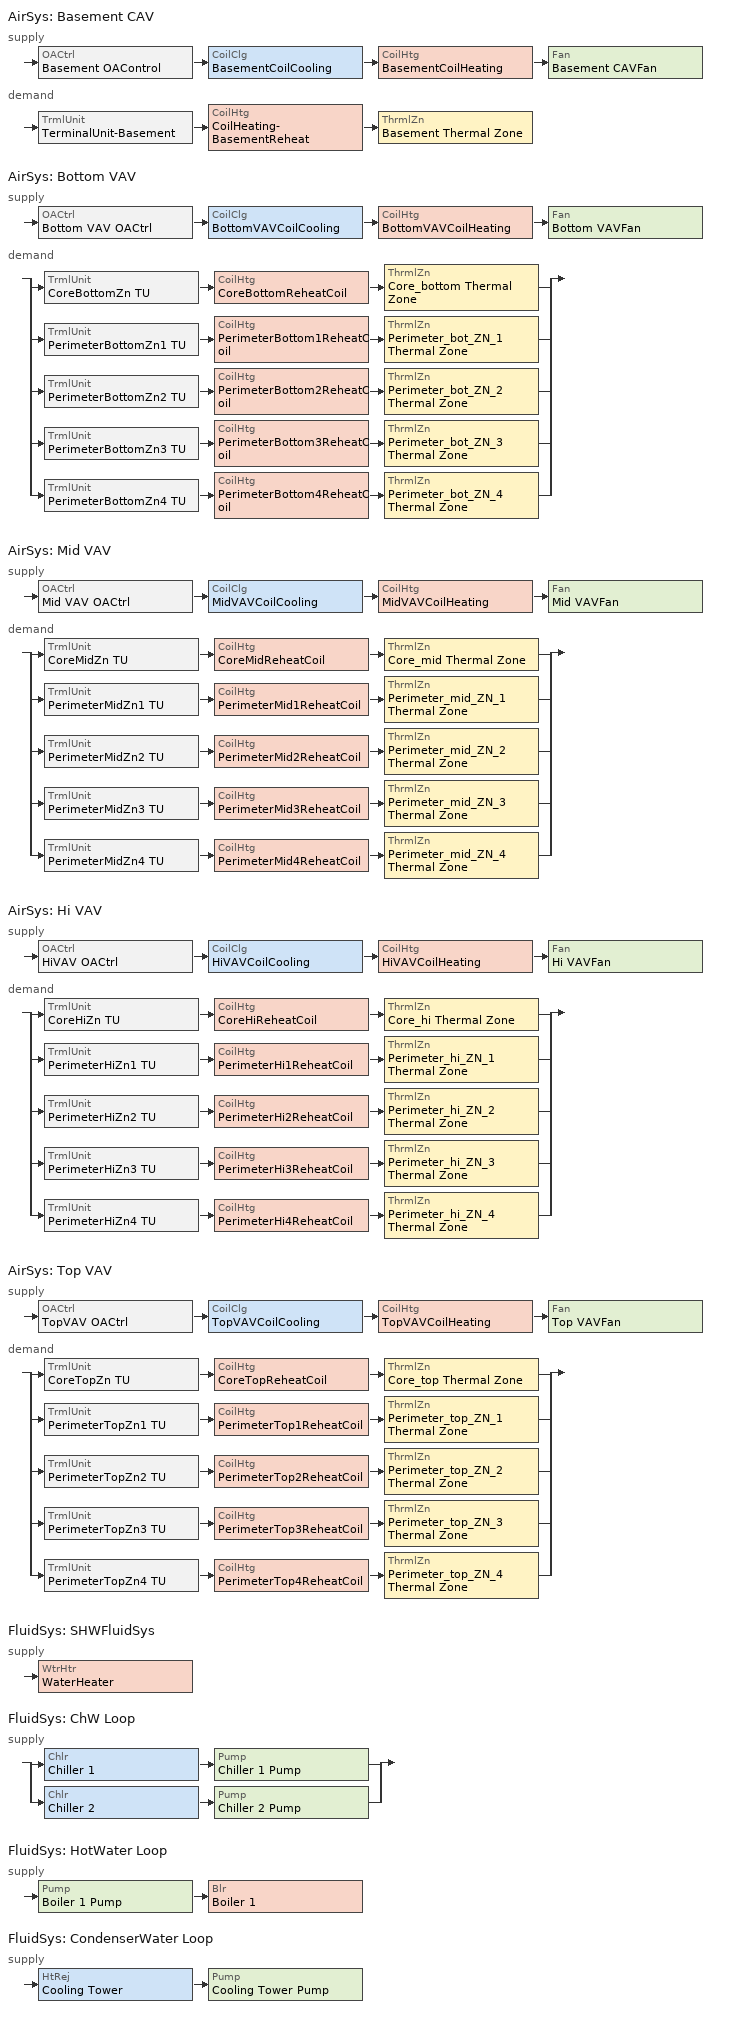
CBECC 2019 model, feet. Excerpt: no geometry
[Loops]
AirSys 'Basement CAV'
 supply: OACtrl 'Basement OAControl' > CoilClg 'BasementCoilCooling' > CoilHtg 'BasementCoilHeating' > Fan 'Basement CAVFan'
 demand: TrmlUnit 'TerminalUnit-Basement' > CoilHtg 'CoilHeating-BasementReheat' > ThrmlZn 'Basement Thermal Zone'
AirSys 'Bottom VAV'
 supply: OACtrl 'Bottom VAV OACtrl' > CoilClg 'BottomVAVCoilCooling' > CoilHtg 'BottomVAVCoilHeating' > Fan 'Bottom VAVFan'
 demand: split
  | TrmlUnit 'CoreBottomZn TU' > CoilHtg 'CoreBottomReheatCoil' > ThrmlZn 'Core_bottom Thermal Zone'
  | TrmlUnit 'PerimeterBottomZn1 TU' > CoilHtg 'PerimeterBottom1ReheatCoil' > ThrmlZn 'Perimeter_bot_ZN_1 Thermal Zone'
  | TrmlUnit 'PerimeterBottomZn2 TU' > CoilHtg 'PerimeterBottom2ReheatCoil' > ThrmlZn 'Perimeter_bot_ZN_2 Thermal Zone'
  | TrmlUnit 'PerimeterBottomZn3 TU' > CoilHtg 'PerimeterBottom3ReheatCoil' > ThrmlZn 'Perimeter_bot_ZN_3 Thermal Zone'
  | TrmlUnit 'PerimeterBottomZn4 TU' > CoilHtg 'PerimeterBottom4ReheatCoil' > ThrmlZn 'Perimeter_bot_ZN_4 Thermal Zone'
AirSys 'Mid VAV'
 supply: OACtrl 'Mid VAV OACtrl' > CoilClg 'MidVAVCoilCooling' > CoilHtg 'MidVAVCoilHeating' > Fan 'Mid VAVFan'
 demand: split
  | TrmlUnit 'CoreMidZn TU' > CoilHtg 'CoreMidReheatCoil' > ThrmlZn 'Core_mid Thermal Zone'
  | TrmlUnit 'PerimeterMidZn1 TU' > CoilHtg 'PerimeterMid1ReheatCoil' > ThrmlZn 'Perimeter_mid_ZN_1 Thermal Zone'
  | TrmlUnit 'PerimeterMidZn2 TU' > CoilHtg 'PerimeterMid2ReheatCoil' > ThrmlZn 'Perimeter_mid_ZN_2 Thermal Zone'
  | TrmlUnit 'PerimeterMidZn3 TU' > CoilHtg 'PerimeterMid3ReheatCoil' > ThrmlZn 'Perimeter_mid_ZN_3 Thermal Zone'
  | TrmlUnit 'PerimeterMidZn4 TU' > CoilHtg 'PerimeterMid4ReheatCoil' > ThrmlZn 'Perimeter_mid_ZN_4 Thermal Zone'
AirSys 'Hi VAV'
 supply: OACtrl 'HiVAV OACtrl' > CoilClg 'HiVAVCoilCooling' > CoilHtg 'HiVAVCoilHeating' > Fan 'Hi VAVFan'
 demand: split
  | TrmlUnit 'CoreHiZn TU' > CoilHtg 'CoreHiReheatCoil' > ThrmlZn 'Core_hi Thermal Zone'
  | TrmlUnit 'PerimeterHiZn1 TU' > CoilHtg 'PerimeterHi1ReheatCoil' > ThrmlZn 'Perimeter_hi_ZN_1 Thermal Zone'
  | TrmlUnit 'PerimeterHiZn2 TU' > CoilHtg 'PerimeterHi2ReheatCoil' > ThrmlZn 'Perimeter_hi_ZN_2 Thermal Zone'
  | TrmlUnit 'PerimeterHiZn3 TU' > CoilHtg 'PerimeterHi3ReheatCoil' > ThrmlZn 'Perimeter_hi_ZN_3 Thermal Zone'
  | TrmlUnit 'PerimeterHiZn4 TU' > CoilHtg 'PerimeterHi4ReheatCoil' > ThrmlZn 'Perimeter_hi_ZN_4 Thermal Zone'
AirSys 'Top VAV'
 supply: OACtrl 'TopVAV OACtrl' > CoilClg 'TopVAVCoilCooling' > CoilHtg 'TopVAVCoilHeating' > Fan 'Top VAVFan'
 demand: split
  | TrmlUnit 'CoreTopZn TU' > CoilHtg 'CoreTopReheatCoil' > ThrmlZn 'Core_top Thermal Zone'
  | TrmlUnit 'PerimeterTopZn1 TU' > CoilHtg 'PerimeterTop1ReheatCoil' > ThrmlZn 'Perimeter_top_ZN_1 Thermal Zone'
  | TrmlUnit 'PerimeterTopZn2 TU' > CoilHtg 'PerimeterTop2ReheatCoil' > ThrmlZn 'Perimeter_top_ZN_2 Thermal Zone'
  | TrmlUnit 'PerimeterTopZn3 TU' > CoilHtg 'PerimeterTop3ReheatCoil' > ThrmlZn 'Perimeter_top_ZN_3 Thermal Zone'
  | TrmlUnit 'PerimeterTopZn4 TU' > CoilHtg 'PerimeterTop4ReheatCoil' > ThrmlZn 'Perimeter_top_ZN_4 Thermal Zone'
FluidSys 'SHWFluidSys'
 supply: WtrHtr 'WaterHeater'
FluidSys 'ChW Loop'
 supply: split
  | Chlr 'Chiller 1' > Pump 'Chiller 1 Pump'
  | Chlr 'Chiller 2' > Pump 'Chiller 2 Pump'
FluidSys 'HotWater Loop'
 supply: Pump 'Boiler 1 Pump' > Blr 'Boiler 1'
FluidSys 'CondenserWater Loop'
 supply: HtRej 'Cooling Tower ' > Pump 'Cooling Tower Pump'
[AirSys] Type=VAV; CtrlSysType=DDCToZone; OptStart=1; ClgCtrl=WarmestResetFlowFirst
Name | CtrlZnRef | NightCycleFanCtrl | ReheatCtrlMthd | Cnt
Basement CAV | Basement Thermal Zone
Bottom VAV; Top VAV |  | CycleOnCallAnyZone | DualMaximum
Mid VAV; Hi VAV |  | CycleOnCallAnyZone | DualMaximum | 5
[AirSeg]
Name | Sys | Type
Basement CAV AirSegment Supply | Basement CAV | Supply
Basement Relief AirSegment | Basement CAV | Return
BottomVAV AirSegment Supply | Bottom VAV | Supply
Bottom VAV Return AirSegment | Bottom VAV | Return
MidVAV AirSegment Supply | Mid VAV | Supply
Mid VAV Return AirSegment | Mid VAV | Return
HiVAV AirSegment Supply | Hi VAV | Supply
HiVAV Return AirSegment | Hi VAV | Return
TopVAV AirSegment Supply | Top VAV | Supply
Top VAV Return AirSegment | Top VAV | Return
[CoilClg] Type=ChilledWater; FluidSegInRef=ChW Primary Supply; FluidSegOutRef=ChW Primary Return
Name | Sys
BasementCoilCooling | Basement CAV
BottomVAVCoilCooling | Bottom VAV
MidVAVCoilCooling | Mid VAV
HiVAVCoilCooling | Hi VAV
TopVAVCoilCooling | Top VAV
[CoilHtg] Type=HotWater; FluidSegInRef=HW Primary Supply; FluidSegOutRef=HW Primary Return
Name | Sys
BasementCoilHeating; CoilHeating-BasementReheat | Basement CAV
BottomVAVCoilHeating; CoreBottomReheatCoil; PerimeterBottom1ReheatCoil; PerimeterBottom2ReheatCoil; PerimeterBottom3ReheatCoil; PerimeterBottom4ReheatCoil | Bottom VAV
MidVAVCoilHeating; CoreMidReheatCoil; PerimeterMid1ReheatCoil; PerimeterMid2ReheatCoil; PerimeterMid3ReheatCoil; PerimeterMid4ReheatCoil | Mid VAV
HiVAVCoilHeating; CoreHiReheatCoil; PerimeterHi1ReheatCoil; PerimeterHi2ReheatCoil; PerimeterHi3ReheatCoil; PerimeterHi4ReheatCoil | Hi VAV
TopVAVCoilHeating; CoreTopReheatCoil; PerimeterTop1ReheatCoil; PerimeterTop2ReheatCoil; PerimeterTop3ReheatCoil; PerimeterTop4ReheatCoil | Top VAV
[Fan] ModelingMthd=StaticPressure; FlowEff=0.65; TotStaticPress=4; MtrEff=0.95
Name | Sys | CtrlMthd
Basement CAVFan | Basement CAV | ConstantVolume
Bottom VAVFan | Bottom VAV | VariableSpeedDrive
Mid VAVFan | Mid VAV | VariableSpeedDrive
Hi VAVFan | Hi VAV | VariableSpeedDrive
Top VAVFan | Top VAV | VariableSpeedDrive
[TrmlUnit] Type=VAVReheatBox
Name | Sys | ZnServedRef | PriAirSegRef
TerminalUnit-Basement | Basement CAV | Basement Thermal Zone | Basement CAV AirSegment Supply
CoreBottomZn TU | Bottom VAV | Core_bottom Thermal Zone | BottomVAV AirSegment Supply
PerimeterBottomZn1 TU | Bottom VAV | Perimeter_bot_ZN_1 Thermal Zone | BottomVAV AirSegment Supply
PerimeterBottomZn2 TU | Bottom VAV | Perimeter_bot_ZN_2 Thermal Zone | BottomVAV AirSegment Supply
PerimeterBottomZn3 TU | Bottom VAV | Perimeter_bot_ZN_3 Thermal Zone | BottomVAV AirSegment Supply
PerimeterBottomZn4 TU | Bottom VAV | Perimeter_bot_ZN_4 Thermal Zone | BottomVAV AirSegment Supply
CoreMidZn TU | Mid VAV | Core_mid Thermal Zone | MidVAV AirSegment Supply
PerimeterMidZn1 TU | Mid VAV | Perimeter_mid_ZN_1 Thermal Zone | MidVAV AirSegment Supply
PerimeterMidZn2 TU | Mid VAV | Perimeter_mid_ZN_2 Thermal Zone | MidVAV AirSegment Supply
PerimeterMidZn3 TU | Mid VAV | Perimeter_mid_ZN_3 Thermal Zone | MidVAV AirSegment Supply
PerimeterMidZn4 TU | Mid VAV | Perimeter_mid_ZN_4 Thermal Zone | MidVAV AirSegment Supply
CoreHiZn TU | Hi VAV | Core_hi Thermal Zone | HiVAV AirSegment Supply
PerimeterHiZn1 TU | Hi VAV | Perimeter_hi_ZN_1 Thermal Zone | HiVAV AirSegment Supply
PerimeterHiZn2 TU | Hi VAV | Perimeter_hi_ZN_2 Thermal Zone | HiVAV AirSegment Supply
PerimeterHiZn3 TU | Hi VAV | Perimeter_hi_ZN_3 Thermal Zone | HiVAV AirSegment Supply
PerimeterHiZn4 TU | Hi VAV | Perimeter_hi_ZN_4 Thermal Zone | HiVAV AirSegment Supply
CoreTopZn TU | Top VAV | Core_top Thermal Zone | TopVAV AirSegment Supply
PerimeterTopZn1 TU | Top VAV | Perimeter_top_ZN_1 Thermal Zone | TopVAV AirSegment Supply
PerimeterTopZn2 TU | Top VAV | Perimeter_top_ZN_2 Thermal Zone | TopVAV AirSegment Supply
PerimeterTopZn3 TU | Top VAV | Perimeter_top_ZN_3 Thermal Zone | TopVAV AirSegment Supply
PerimeterTopZn4 TU | Top VAV | Perimeter_top_ZN_4 Thermal Zone | TopVAV AirSegment Supply
[OACtrl] EconoCtrlMthd=DifferentialDryBulb; EconoIntegration=Integrated
Name | Sys | AirSegSupRef | AirSegRetRef | EconoHiTempLockout | MaxOARat
Basement OAControl | Basement CAV | Basement CAV AirSegment Supply | Basement Relief AirSegment
Bottom VAV OACtrl | Bottom VAV | BottomVAV AirSegment Supply | Bottom VAV Return AirSegment | 80 | 1
Mid VAV OACtrl | Mid VAV | MidVAV AirSegment Supply | Mid VAV Return AirSegment | 80 | 1
HiVAV OACtrl | Hi VAV | HiVAV AirSegment Supply | HiVAV Return AirSegment | 80 | 1
TopVAV OACtrl | Top VAV | TopVAV AirSegment Supply | Top VAV Return AirSegment | 80 | 1
[FluidSys]
SHWFluidSys: Type=ServiceHotWater
ChW Loop: Type=ChilledWater; CtrlType=DDC; TempCtrl=Fixed
HotWater Loop: Type=HotWater; RstSupHi=180; RstSupLow=130; RstOutdrHi=20; RstOutdrLow=50
CondenserWater Loop: Type=CondenserWater; TempCtrl=Fixed
[FluidSeg]
Name | Sys | Type | Src
SHWSupply | SHWFluidSys | PrimarySupply
SHWMakeup | SHWFluidSys | MakeupFluid | MunicipalWater
ChW Primary Supply | ChW Loop | PrimarySupply
ChW Primary Return | ChW Loop | PrimaryReturn
HW Primary Supply | HotWater Loop | PrimarySupply
HW Primary Return | HotWater Loop | PrimaryReturn
CW Supply FluidSegment | CondenserWater Loop | PrimarySupply
CW Return FluidSegment | CondenserWater Loop | PrimaryReturn
[WtrHtr]
WaterHeater: Sys=SHWFluidSys; FluidSegOutRef=SHWSupply; FluidSegMakeupRef=SHWMakeup; ThrmlEff=0.8
[Chlr] Sys=ChW Loop; Type=Centrifugal; FuelSrc=Electric; CndsrType=Fluid; CndsrFluidSegInRef=CW Supply FluidSegment; CndsrFluidSegOutRef=CW Return FluidSegment; EvapFluidSegInRef=ChW Primary Return; EvapFluidSegOutRef=ChW Primary Supply; KwPerTon=0.585; IPLVKwPerTon=0.38
Chiller 1; Chiller 2
[Pump] ModelingMthd=Detailed; MtrEff=0.9
Name | Sys | SpdCtrl | TotHd | ImpellerEff | OperCtrl | FlowCap | FlowMin
Chiller 1 Pump; Chiller 2 Pump | ChW Loop | VariableSpeed | 60 | 0.7
Boiler 1 Pump | HotWater Loop |  | 40 | 0.7 | OnDemand | 333
Cooling Tower Pump | CondenserWater Loop |  | 40 |  | OnDemand |  | 550
[Blr]
Boiler 1: Sys=HotWater Loop; Type=HotWater; FuelSrc=Gas; DraftType=Condensing; FluidSegInRef=HW Primary Return; FluidSegOutRef=HW Primary Supply; ThrmlEff=0.8
[HtRej]
Cooling Tower : Sys=CondenserWater Loop; Type=OpenTower; FluidSegInRef=CW Return FluidSegment; FluidSegOutRef=CW Supply FluidSegment
